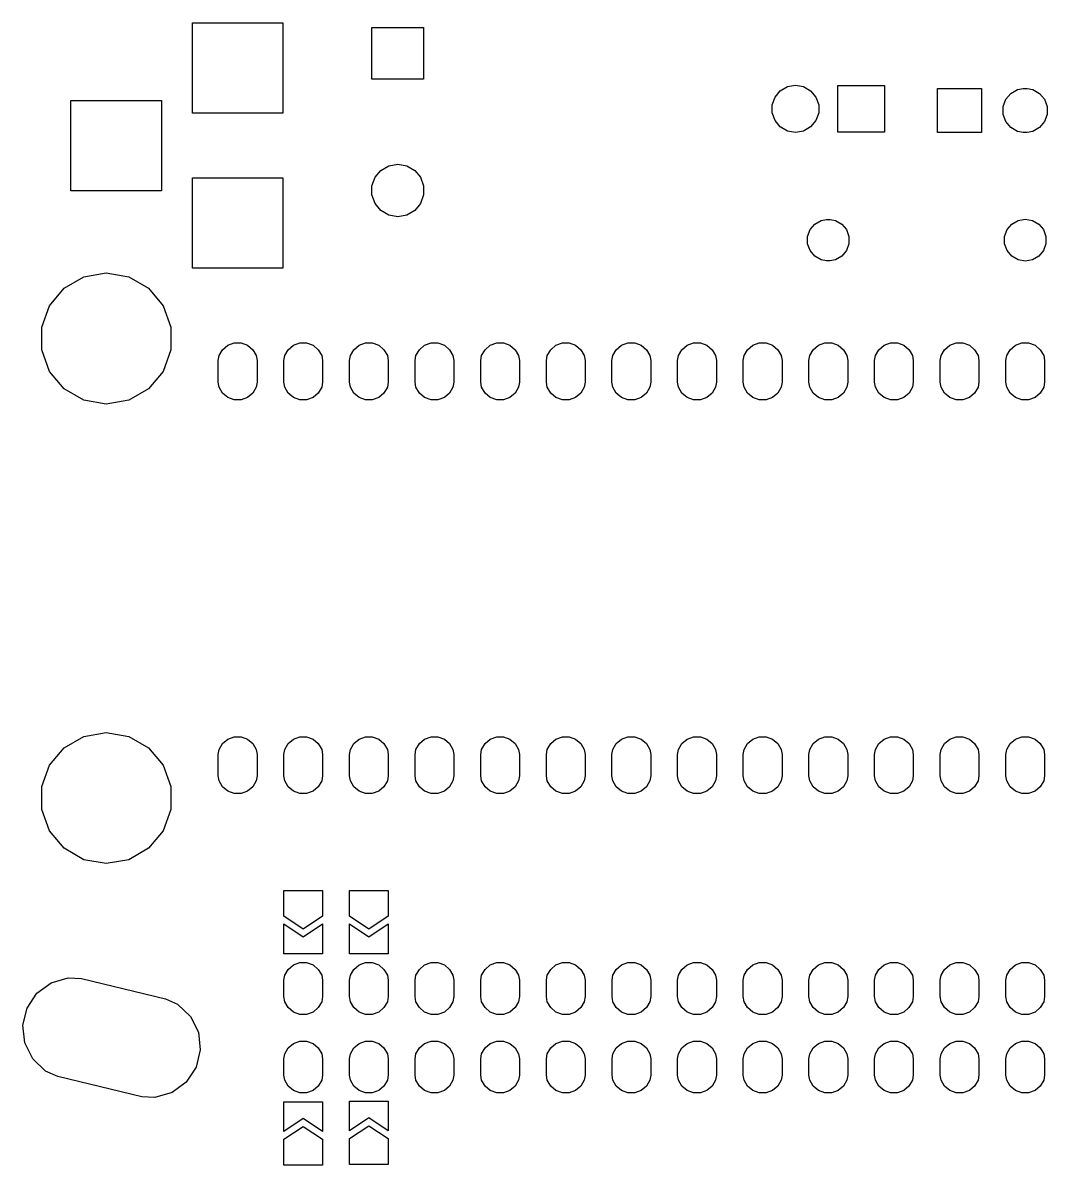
# Model space of a CAD drawing. Extents: x 106 to 188.7, y -134.9 to -90.7.
# Drawn here: x 105.99 to 145.63, y -134.86 to -90.65 of the extents above; entities that cross this region are included whole.
import ezdxf

# ---------------------------------------------------------------- set-up
doc = ezdxf.new("R2010")
doc.units = 0
doc.header["$MEASUREMENT"] = 0
doc.layers.add('BLACK', color=7, linetype='CONTINUOUS')

msp = doc.modelspace()

# ---------------------------------------------------------------- linework, layer by layer
at = {"layer": 'BLACK', "linetype": 'CONTINUOUS'}
for p, q in [((112.55, -94.1527), (112.55, -90.6526)), ((112.55, -90.6526), (116.05, -90.6526)), ((116.05, -90.6526), (116.05, -94.1527)), ((119.5, -92.838), (119.5, -90.838)), ((119.5, -90.838), (121.5, -90.838)), ((121.5, -90.838), (121.5, -92.838)), ((121.5, -92.838), (119.5, -92.838)), ((135.303, -93.2799), (135.577, -93.1212)), ((135.577, -93.1212), (135.89, -93.0661)), ((135.89, -93.0661), (136.203, -93.1212)), ((136.203, -93.1212), (136.477, -93.2799)), ((137.53, -94.88), (137.53, -93.08)), ((137.53, -93.08), (139.33, -93.08)), ((139.33, -93.08), (139.33, -94.88)), ((141.39, -94.8935), (141.39, -93.1935)), ((141.39, -93.1935), (143.09, -93.1935)), ((143.09, -93.1935), (143.09, -94.8935)), ((144.225, -93.3823), (144.485, -93.2324)), ((144.485, -93.2324), (144.706, -93.1935)), ((144.706, -93.1935), (144.854, -93.1935)), ((144.854, -93.1935), (145.075, -93.2324)), ((145.075, -93.2324), (145.335, -93.3823)), ((107.851, -97.1525), (107.851, -93.6523)), ((107.851, -93.6523), (111.351, -93.6523)), ((111.351, -93.6523), (111.351, -97.1525)), ((134.99, -93.8213), (135.099, -93.5231)), ((135.099, -93.5231), (135.303, -93.2799)), ((136.477, -93.2799), (136.681, -93.5231)), ((136.681, -93.5231), (136.79, -93.8213)), ((143.93, -93.8936), (144.033, -93.6119)), ((144.033, -93.6119), (144.225, -93.3823)), ((145.335, -93.3823), (145.527, -93.6119)), ((145.527, -93.6119), (145.63, -93.8936)), ((116.05, -94.1527), (112.55, -94.1527)), ((134.99, -94.1387), (134.99, -93.8213)), ((135.099, -94.4369), (134.99, -94.1387)), ((136.79, -94.1387), (136.681, -94.4369)), ((136.79, -93.8213), (136.79, -94.1387)), ((143.93, -94.1934), (143.93, -93.8936)), ((145.63, -93.8936), (145.63, -94.1934)), ((135.303, -94.6801), (135.099, -94.4369)), ((136.681, -94.4369), (136.477, -94.6801)), ((144.033, -94.4751), (143.93, -94.1934)), ((144.225, -94.7047), (144.033, -94.4751)), ((145.527, -94.4751), (145.335, -94.7047)), ((145.63, -94.1934), (145.527, -94.4751)), ((135.577, -94.8388), (135.303, -94.6801)), ((135.89, -94.8939), (135.577, -94.8388)), ((136.203, -94.8388), (135.89, -94.8939)), ((136.477, -94.6801), (136.203, -94.8388)), ((139.33, -94.88), (137.53, -94.88)), ((143.09, -94.8935), (141.39, -94.8935)), ((144.485, -94.8546), (144.225, -94.7047)), ((144.706, -94.8935), (144.485, -94.8546)), ((144.854, -94.8935), (144.706, -94.8935)), ((145.075, -94.8546), (144.854, -94.8935)), ((145.335, -94.7047), (145.075, -94.8546)), ((119.621, -96.6303), (119.847, -96.3601)), ((119.847, -96.3601), (120.153, -96.1838)), ((120.153, -96.1838), (120.5, -96.1226)), ((120.5, -96.1226), (120.847, -96.1838)), ((120.847, -96.1838), (121.153, -96.3601)), ((121.153, -96.3601), (121.379, -96.6303)), ((112.55, -100.152), (112.55, -96.6521)), ((112.55, -96.6521), (116.05, -96.6521)), ((116.05, -96.6521), (116.05, -100.152)), ((119.5, -96.9617), (119.621, -96.6303)), ((121.379, -96.6303), (121.5, -96.9617)), ((111.351, -97.1525), (107.851, -97.1525)), ((119.5, -97.3143), (119.5, -96.9617)), ((121.5, -96.9617), (121.5, -97.3143)), ((119.621, -97.6457), (119.5, -97.3143)), ((119.847, -97.9159), (119.621, -97.6457)), ((121.379, -97.6457), (121.153, -97.9159)), ((121.5, -97.3143), (121.379, -97.6457)), ((120.153, -98.0922), (119.847, -97.9159)), ((120.5, -98.1534), (120.153, -98.0922)), ((120.847, -98.0922), (120.5, -98.1534)), ((121.153, -97.9159), (120.847, -98.0922)), ((136.456, -98.6538), (136.638, -98.4377)), ((136.638, -98.4377), (136.882, -98.2966)), ((136.882, -98.2966), (137.09, -98.26)), ((137.09, -98.26), (137.23, -98.26)), ((137.23, -98.26), (137.438, -98.2966)), ((137.438, -98.2966), (137.682, -98.4377)), ((137.682, -98.4377), (137.864, -98.6538)), ((144.076, -98.6538), (144.258, -98.4377)), ((144.258, -98.4377), (144.502, -98.2966)), ((144.502, -98.2966), (144.78, -98.2477)), ((144.78, -98.2477), (145.058, -98.2966)), ((145.058, -98.2966), (145.302, -98.4377)), ((145.302, -98.4377), (145.484, -98.6538)), ((136.36, -98.9189), (136.456, -98.6538)), ((136.36, -99.2011), (136.36, -98.9189)), ((137.864, -98.6538), (137.96, -98.9189)), ((137.96, -98.9189), (137.96, -99.2011)), ((143.98, -98.9189), (144.076, -98.6538)), ((143.98, -99.2011), (143.98, -98.9189)), ((145.484, -98.6538), (145.58, -98.9189)), ((145.58, -98.9189), (145.58, -99.2011)), ((136.456, -99.4662), (136.36, -99.2011)), ((137.96, -99.2011), (137.864, -99.4662)), ((144.076, -99.4662), (143.98, -99.2011)), ((145.58, -99.2011), (145.484, -99.4662)), ((136.638, -99.6823), (136.456, -99.4662)), ((136.882, -99.8234), (136.638, -99.6823)), ((137.09, -99.86), (136.882, -99.8234)), ((137.23, -99.86), (137.09, -99.86)), ((137.438, -99.8234), (137.23, -99.86)), ((137.682, -99.6823), (137.438, -99.8234)), ((137.864, -99.4662), (137.682, -99.6823)), ((144.258, -99.6823), (144.076, -99.4662)), ((144.502, -99.8234), (144.258, -99.6823)), ((144.78, -99.8723), (144.502, -99.8234)), ((145.058, -99.8234), (144.78, -99.8723)), ((145.302, -99.6823), (145.058, -99.8234)), ((145.484, -99.4662), (145.302, -99.6823)), ((108.352, -100.485), (109.22, -100.331)), ((109.22, -100.331), (110.088, -100.485)), ((116.05, -100.152), (112.55, -100.152)), ((107.588, -100.925), (108.352, -100.485)), ((110.088, -100.485), (110.852, -100.925)), ((107.022, -101.601), (107.588, -100.925)), ((110.852, -100.925), (111.418, -101.601)), ((106.72, -102.429), (107.022, -101.601)), ((111.418, -101.601), (111.72, -102.429)), ((106.72, -103.311), (106.72, -102.429)), ((111.72, -102.429), (111.72, -103.311)), ((107.022, -104.139), (106.72, -103.311)), ((111.72, -103.311), (111.418, -104.139)), ((113.584, -103.53), (113.716, -103.301)), ((113.716, -103.301), (113.919, -103.131)), ((113.919, -103.131), (114.168, -103.04)), ((114.168, -103.04), (114.432, -103.04)), ((114.432, -103.04), (114.681, -103.131)), ((114.681, -103.131), (114.884, -103.301)), ((114.884, -103.301), (115.016, -103.53)), ((116.124, -103.53), (116.256, -103.301)), ((116.256, -103.301), (116.459, -103.131)), ((116.459, -103.131), (116.708, -103.04)), ((116.708, -103.04), (116.972, -103.04)), ((116.972, -103.04), (117.221, -103.131)), ((117.221, -103.131), (117.424, -103.301)), ((117.424, -103.301), (117.556, -103.53)), ((118.664, -103.53), (118.796, -103.301)), ((118.796, -103.301), (118.999, -103.131)), ((118.999, -103.131), (119.248, -103.04)), ((119.248, -103.04), (119.512, -103.04)), ((119.512, -103.04), (119.761, -103.131)), ((119.761, -103.131), (119.964, -103.301)), ((119.964, -103.301), (120.096, -103.53)), ((121.204, -103.53), (121.336, -103.301)), ((121.336, -103.301), (121.539, -103.131)), ((121.539, -103.131), (121.788, -103.04)), ((121.788, -103.04), (122.052, -103.04)), ((122.052, -103.04), (122.301, -103.131)), ((122.301, -103.131), (122.504, -103.301)), ((122.504, -103.301), (122.636, -103.53)), ((123.744, -103.53), (123.876, -103.301)), ((123.876, -103.301), (124.079, -103.131)), ((124.079, -103.131), (124.328, -103.04)), ((124.328, -103.04), (124.592, -103.04)), ((124.592, -103.04), (124.841, -103.131)), ((124.841, -103.131), (125.044, -103.301)), ((125.044, -103.301), (125.176, -103.53)), ((126.284, -103.53), (126.416, -103.301)), ((126.416, -103.301), (126.619, -103.131)), ((126.619, -103.131), (126.868, -103.04)), ((126.868, -103.04), (127.132, -103.04)), ((127.132, -103.04), (127.381, -103.131)), ((127.381, -103.131), (127.584, -103.301)), ((127.584, -103.301), (127.716, -103.53)), ((128.824, -103.53), (128.956, -103.301)), ((128.956, -103.301), (129.159, -103.131)), ((129.159, -103.131), (129.408, -103.04)), ((129.408, -103.04), (129.672, -103.04)), ((129.672, -103.04), (129.921, -103.131)), ((129.921, -103.131), (130.124, -103.301)), ((130.124, -103.301), (130.256, -103.53)), ((131.364, -103.53), (131.496, -103.301)), ((131.496, -103.301), (131.699, -103.131)), ((131.699, -103.131), (131.948, -103.04)), ((131.948, -103.04), (132.212, -103.04)), ((132.212, -103.04), (132.461, -103.131)), ((132.461, -103.131), (132.664, -103.301)), ((132.664, -103.301), (132.796, -103.53)), ((133.904, -103.53), (134.036, -103.301)), ((134.036, -103.301), (134.239, -103.131)), ((134.239, -103.131), (134.488, -103.04)), ((134.488, -103.04), (134.752, -103.04)), ((134.752, -103.04), (135.001, -103.131)), ((135.001, -103.131), (135.204, -103.301)), ((135.204, -103.301), (135.336, -103.53)), ((136.444, -103.53), (136.576, -103.301)), ((136.576, -103.301), (136.779, -103.131)), ((136.779, -103.131), (137.028, -103.04)), ((137.028, -103.04), (137.292, -103.04)), ((137.292, -103.04), (137.541, -103.131)), ((137.541, -103.131), (137.744, -103.301)), ((137.744, -103.301), (137.876, -103.53)), ((138.984, -103.53), (139.116, -103.301)), ((139.116, -103.301), (139.319, -103.131)), ((139.319, -103.131), (139.568, -103.04)), ((139.568, -103.04), (139.832, -103.04)), ((139.832, -103.04), (140.081, -103.131)), ((140.081, -103.131), (140.284, -103.301)), ((140.284, -103.301), (140.416, -103.53)), ((141.524, -103.53), (141.656, -103.301)), ((141.656, -103.301), (141.859, -103.131)), ((141.859, -103.131), (142.108, -103.04)), ((142.108, -103.04), (142.372, -103.04)), ((142.372, -103.04), (142.621, -103.131)), ((142.621, -103.131), (142.824, -103.301)), ((142.824, -103.301), (142.956, -103.53)), ((144.064, -103.53), (144.196, -103.301)), ((144.196, -103.301), (144.399, -103.131)), ((144.399, -103.131), (144.648, -103.04)), ((144.648, -103.04), (144.912, -103.04)), ((144.912, -103.04), (145.161, -103.131)), ((145.161, -103.131), (145.364, -103.301)), ((145.364, -103.301), (145.496, -103.53)), ((113.549, -103.725), (113.584, -103.53)), ((113.549, -104.555), (113.549, -103.725)), ((115.016, -103.53), (115.051, -103.725)), ((115.051, -103.725), (115.051, -104.555)), ((116.089, -103.725), (116.124, -103.53)), ((116.089, -104.555), (116.089, -103.725)), ((117.556, -103.53), (117.591, -103.725)), ((117.591, -103.725), (117.591, -104.555)), ((118.629, -103.725), (118.664, -103.53)), ((118.629, -104.555), (118.629, -103.725)), ((120.096, -103.53), (120.131, -103.725)), ((120.131, -103.725), (120.131, -104.555)), ((121.169, -103.725), (121.204, -103.53)), ((121.169, -104.555), (121.169, -103.725)), ((122.636, -103.53), (122.671, -103.725)), ((122.671, -103.725), (122.671, -104.555)), ((123.709, -103.725), (123.744, -103.53)), ((123.709, -104.555), (123.709, -103.725)), ((125.176, -103.53), (125.211, -103.725)), ((125.211, -103.725), (125.211, -104.555)), ((126.249, -103.725), (126.284, -103.53)), ((126.249, -104.555), (126.249, -103.725)), ((127.716, -103.53), (127.751, -103.725)), ((127.751, -103.725), (127.751, -104.555)), ((128.789, -103.725), (128.824, -103.53)), ((128.789, -104.555), (128.789, -103.725)), ((130.256, -103.53), (130.291, -103.725)), ((130.291, -103.725), (130.291, -104.555)), ((131.329, -103.725), (131.364, -103.53)), ((131.329, -104.555), (131.329, -103.725)), ((132.796, -103.53), (132.831, -103.725)), ((132.831, -103.725), (132.831, -104.555)), ((133.869, -103.725), (133.904, -103.53)), ((133.869, -104.555), (133.869, -103.725)), ((135.336, -103.53), (135.371, -103.725)), ((135.371, -103.725), (135.371, -104.555)), ((136.409, -103.725), (136.444, -103.53)), ((136.409, -104.555), (136.409, -103.725)), ((137.876, -103.53), (137.911, -103.725)), ((137.911, -103.725), (137.911, -104.555)), ((138.949, -103.725), (138.984, -103.53)), ((138.949, -104.555), (138.949, -103.725)), ((140.416, -103.53), (140.451, -103.725)), ((140.451, -103.725), (140.451, -104.555)), ((141.489, -103.725), (141.524, -103.53)), ((141.489, -104.555), (141.489, -103.725)), ((142.956, -103.53), (142.991, -103.725)), ((142.991, -103.725), (142.991, -104.555)), ((144.029, -103.725), (144.064, -103.53)), ((144.029, -104.555), (144.029, -103.725)), ((145.496, -103.53), (145.531, -103.725)), ((145.531, -103.725), (145.531, -104.555)), ((107.588, -104.815), (107.022, -104.139)), ((111.418, -104.139), (110.852, -104.815)), ((113.584, -104.75), (113.549, -104.555)), ((113.716, -104.979), (113.584, -104.75)), ((115.016, -104.75), (114.884, -104.979)), ((115.051, -104.555), (115.016, -104.75)), ((116.124, -104.75), (116.089, -104.555)), ((116.256, -104.979), (116.124, -104.75)), ((117.556, -104.75), (117.424, -104.979)), ((117.591, -104.555), (117.556, -104.75)), ((118.664, -104.75), (118.629, -104.555)), ((118.796, -104.979), (118.664, -104.75)), ((120.096, -104.75), (119.964, -104.979)), ((120.131, -104.555), (120.096, -104.75)), ((121.204, -104.75), (121.169, -104.555)), ((121.336, -104.979), (121.204, -104.75)), ((122.636, -104.75), (122.504, -104.979)), ((122.671, -104.555), (122.636, -104.75)), ((123.744, -104.75), (123.709, -104.555)), ((123.876, -104.979), (123.744, -104.75)), ((125.176, -104.75), (125.044, -104.979)), ((125.211, -104.555), (125.176, -104.75)), ((126.284, -104.75), (126.249, -104.555)), ((126.416, -104.979), (126.284, -104.75)), ((127.716, -104.75), (127.584, -104.979)), ((127.751, -104.555), (127.716, -104.75)), ((128.824, -104.75), (128.789, -104.555)), ((128.956, -104.979), (128.824, -104.75)), ((130.256, -104.75), (130.124, -104.979)), ((130.291, -104.555), (130.256, -104.75)), ((131.364, -104.75), (131.329, -104.555)), ((131.496, -104.979), (131.364, -104.75)), ((132.796, -104.75), (132.664, -104.979)), ((132.831, -104.555), (132.796, -104.75)), ((133.904, -104.75), (133.869, -104.555)), ((134.036, -104.979), (133.904, -104.75)), ((135.336, -104.75), (135.204, -104.979)), ((135.371, -104.555), (135.336, -104.75)), ((136.444, -104.75), (136.409, -104.555)), ((136.576, -104.979), (136.444, -104.75)), ((137.876, -104.75), (137.744, -104.979)), ((137.911, -104.555), (137.876, -104.75)), ((138.984, -104.75), (138.949, -104.555)), ((139.116, -104.979), (138.984, -104.75)), ((140.416, -104.75), (140.284, -104.979)), ((140.451, -104.555), (140.416, -104.75)), ((141.524, -104.75), (141.489, -104.555)), ((141.656, -104.979), (141.524, -104.75)), ((142.956, -104.75), (142.824, -104.979)), ((142.991, -104.555), (142.956, -104.75)), ((144.064, -104.75), (144.029, -104.555)), ((144.196, -104.979), (144.064, -104.75)), ((145.496, -104.75), (145.364, -104.979)), ((145.531, -104.555), (145.496, -104.75)), ((108.352, -105.255), (107.588, -104.815)), ((110.852, -104.815), (110.088, -105.255)), ((113.919, -105.149), (113.716, -104.979)), ((114.168, -105.24), (113.919, -105.149)), ((114.681, -105.149), (114.432, -105.24)), ((114.884, -104.979), (114.681, -105.149)), ((116.459, -105.149), (116.256, -104.979)), ((116.708, -105.24), (116.459, -105.149)), ((117.221, -105.149), (116.972, -105.24)), ((117.424, -104.979), (117.221, -105.149)), ((118.999, -105.149), (118.796, -104.979)), ((119.248, -105.24), (118.999, -105.149)), ((119.761, -105.149), (119.512, -105.24)), ((119.964, -104.979), (119.761, -105.149)), ((121.539, -105.149), (121.336, -104.979)), ((121.788, -105.24), (121.539, -105.149)), ((122.301, -105.149), (122.052, -105.24)), ((122.504, -104.979), (122.301, -105.149)), ((124.079, -105.149), (123.876, -104.979)), ((124.328, -105.24), (124.079, -105.149)), ((124.841, -105.149), (124.592, -105.24)), ((125.044, -104.979), (124.841, -105.149)), ((126.619, -105.149), (126.416, -104.979)), ((126.868, -105.24), (126.619, -105.149)), ((127.381, -105.149), (127.132, -105.24)), ((127.584, -104.979), (127.381, -105.149)), ((129.159, -105.149), (128.956, -104.979)), ((129.408, -105.24), (129.159, -105.149)), ((129.921, -105.149), (129.672, -105.24)), ((130.124, -104.979), (129.921, -105.149)), ((131.699, -105.149), (131.496, -104.979)), ((131.948, -105.24), (131.699, -105.149)), ((132.461, -105.149), (132.212, -105.24)), ((132.664, -104.979), (132.461, -105.149)), ((134.239, -105.149), (134.036, -104.979)), ((134.488, -105.24), (134.239, -105.149)), ((135.001, -105.149), (134.752, -105.24)), ((135.204, -104.979), (135.001, -105.149)), ((136.779, -105.149), (136.576, -104.979)), ((137.028, -105.24), (136.779, -105.149)), ((137.541, -105.149), (137.292, -105.24)), ((137.744, -104.979), (137.541, -105.149)), ((139.319, -105.149), (139.116, -104.979)), ((139.568, -105.24), (139.319, -105.149)), ((140.081, -105.149), (139.832, -105.24)), ((140.284, -104.979), (140.081, -105.149)), ((141.859, -105.149), (141.656, -104.979)), ((142.108, -105.24), (141.859, -105.149)), ((142.621, -105.149), (142.372, -105.24)), ((142.824, -104.979), (142.621, -105.149)), ((144.399, -105.149), (144.196, -104.979)), ((144.648, -105.24), (144.399, -105.149)), ((145.161, -105.149), (144.912, -105.24)), ((145.364, -104.979), (145.161, -105.149)), ((109.22, -105.409), (108.352, -105.255)), ((110.088, -105.255), (109.22, -105.409)), ((114.432, -105.24), (114.168, -105.24)), ((116.972, -105.24), (116.708, -105.24)), ((119.512, -105.24), (119.248, -105.24)), ((122.052, -105.24), (121.788, -105.24)), ((124.592, -105.24), (124.328, -105.24)), ((127.132, -105.24), (126.868, -105.24)), ((129.672, -105.24), (129.408, -105.24)), ((132.212, -105.24), (131.948, -105.24)), ((134.752, -105.24), (134.488, -105.24)), ((137.292, -105.24), (137.028, -105.24)), ((139.832, -105.24), (139.568, -105.24)), ((142.372, -105.24), (142.108, -105.24)), ((144.912, -105.24), (144.648, -105.24)), ((107.588, -118.705), (108.352, -118.265)), ((108.352, -118.265), (109.22, -118.111)), ((109.22, -118.111), (110.088, -118.265)), ((110.088, -118.265), (110.852, -118.705)), ((113.716, -118.541), (113.919, -118.371)), ((113.919, -118.371), (114.168, -118.28)), ((114.168, -118.28), (114.432, -118.28)), ((114.432, -118.28), (114.681, -118.371)), ((114.681, -118.371), (114.884, -118.541)), ((116.256, -118.541), (116.459, -118.371)), ((116.459, -118.371), (116.708, -118.28)), ((116.708, -118.28), (116.972, -118.28)), ((116.972, -118.28), (117.221, -118.371)), ((117.221, -118.371), (117.424, -118.541)), ((118.796, -118.541), (118.999, -118.371)), ((118.999, -118.371), (119.248, -118.28)), ((119.248, -118.28), (119.512, -118.28)), ((119.512, -118.28), (119.761, -118.371)), ((119.761, -118.371), (119.964, -118.541)), ((121.336, -118.541), (121.539, -118.371)), ((121.539, -118.371), (121.788, -118.28)), ((121.788, -118.28), (122.052, -118.28)), ((122.052, -118.28), (122.301, -118.371)), ((122.301, -118.371), (122.504, -118.541)), ((123.876, -118.541), (124.079, -118.371)), ((124.079, -118.371), (124.328, -118.28)), ((124.328, -118.28), (124.592, -118.28)), ((124.592, -118.28), (124.841, -118.371)), ((124.841, -118.371), (125.044, -118.541)), ((126.416, -118.541), (126.619, -118.371)), ((126.619, -118.371), (126.868, -118.28)), ((126.868, -118.28), (127.132, -118.28)), ((127.132, -118.28), (127.381, -118.371)), ((127.381, -118.371), (127.584, -118.541)), ((128.956, -118.541), (129.159, -118.371)), ((129.159, -118.371), (129.408, -118.28)), ((129.408, -118.28), (129.672, -118.28)), ((129.672, -118.28), (129.921, -118.371)), ((129.921, -118.371), (130.124, -118.541)), ((131.496, -118.541), (131.699, -118.371)), ((131.699, -118.371), (131.948, -118.28)), ((131.948, -118.28), (132.212, -118.28)), ((132.212, -118.28), (132.461, -118.371)), ((132.461, -118.371), (132.664, -118.541)), ((134.036, -118.541), (134.239, -118.371)), ((134.239, -118.371), (134.488, -118.28)), ((134.488, -118.28), (134.752, -118.28)), ((134.752, -118.28), (135.001, -118.371)), ((135.001, -118.371), (135.204, -118.541)), ((136.576, -118.541), (136.779, -118.371)), ((136.779, -118.371), (137.028, -118.28)), ((137.028, -118.28), (137.292, -118.28)), ((137.292, -118.28), (137.541, -118.371)), ((137.541, -118.371), (137.744, -118.541)), ((139.116, -118.541), (139.319, -118.371)), ((139.319, -118.371), (139.568, -118.28)), ((139.568, -118.28), (139.832, -118.28)), ((139.832, -118.28), (140.081, -118.371)), ((140.081, -118.371), (140.284, -118.541)), ((141.656, -118.541), (141.859, -118.371)), ((141.859, -118.371), (142.108, -118.28)), ((142.108, -118.28), (142.372, -118.28)), ((142.372, -118.28), (142.621, -118.371)), ((142.621, -118.371), (142.824, -118.541)), ((144.196, -118.541), (144.399, -118.371)), ((144.399, -118.371), (144.648, -118.28)), ((144.648, -118.28), (144.912, -118.28)), ((144.912, -118.28), (145.161, -118.371)), ((145.161, -118.371), (145.364, -118.541)), ((107.022, -119.381), (107.588, -118.705)), ((110.852, -118.705), (111.418, -119.381)), ((113.549, -118.965), (113.584, -118.77)), ((113.584, -118.77), (113.716, -118.541)), ((114.884, -118.541), (115.016, -118.77)), ((115.016, -118.77), (115.051, -118.965)), ((116.089, -118.965), (116.124, -118.77)), ((116.124, -118.77), (116.256, -118.541)), ((117.424, -118.541), (117.556, -118.77)), ((117.556, -118.77), (117.591, -118.965)), ((118.629, -118.965), (118.664, -118.77)), ((118.664, -118.77), (118.796, -118.541)), ((119.964, -118.541), (120.096, -118.77)), ((120.096, -118.77), (120.131, -118.965)), ((121.169, -118.965), (121.204, -118.77)), ((121.204, -118.77), (121.336, -118.541)), ((122.504, -118.541), (122.636, -118.77)), ((122.636, -118.77), (122.671, -118.965)), ((123.709, -118.965), (123.744, -118.77)), ((123.744, -118.77), (123.876, -118.541)), ((125.044, -118.541), (125.176, -118.77)), ((125.176, -118.77), (125.211, -118.965)), ((126.249, -118.965), (126.284, -118.77)), ((126.284, -118.77), (126.416, -118.541)), ((127.584, -118.541), (127.716, -118.77)), ((127.716, -118.77), (127.751, -118.965)), ((128.789, -118.965), (128.824, -118.77)), ((128.824, -118.77), (128.956, -118.541)), ((130.124, -118.541), (130.256, -118.77)), ((130.256, -118.77), (130.291, -118.965)), ((131.329, -118.965), (131.364, -118.77)), ((131.364, -118.77), (131.496, -118.541)), ((132.664, -118.541), (132.796, -118.77)), ((132.796, -118.77), (132.831, -118.965)), ((133.869, -118.965), (133.904, -118.77)), ((133.904, -118.77), (134.036, -118.541)), ((135.204, -118.541), (135.336, -118.77)), ((135.336, -118.77), (135.371, -118.965)), ((136.409, -118.965), (136.444, -118.77)), ((136.444, -118.77), (136.576, -118.541)), ((137.744, -118.541), (137.876, -118.77)), ((137.876, -118.77), (137.911, -118.965)), ((138.949, -118.965), (138.984, -118.77)), ((138.984, -118.77), (139.116, -118.541)), ((140.284, -118.541), (140.416, -118.77)), ((140.416, -118.77), (140.451, -118.965)), ((141.489, -118.965), (141.524, -118.77)), ((141.524, -118.77), (141.656, -118.541)), ((142.824, -118.541), (142.956, -118.77)), ((142.956, -118.77), (142.991, -118.965)), ((144.029, -118.965), (144.064, -118.77)), ((144.064, -118.77), (144.196, -118.541)), ((145.364, -118.541), (145.496, -118.77)), ((145.496, -118.77), (145.531, -118.965)), ((113.549, -119.795), (113.549, -118.965)), ((115.051, -118.965), (115.051, -119.795)), ((116.089, -119.795), (116.089, -118.965)), ((117.591, -118.965), (117.591, -119.795)), ((118.629, -119.795), (118.629, -118.965)), ((120.131, -118.965), (120.131, -119.795)), ((121.169, -119.795), (121.169, -118.965)), ((122.671, -118.965), (122.671, -119.795)), ((123.709, -119.795), (123.709, -118.965)), ((125.211, -118.965), (125.211, -119.795)), ((126.249, -119.795), (126.249, -118.965)), ((127.751, -118.965), (127.751, -119.795)), ((128.789, -119.795), (128.789, -118.965)), ((130.291, -118.965), (130.291, -119.795)), ((131.329, -119.795), (131.329, -118.965)), ((132.831, -118.965), (132.831, -119.795)), ((133.869, -119.795), (133.869, -118.965)), ((135.371, -118.965), (135.371, -119.795)), ((136.409, -119.795), (136.409, -118.965)), ((137.911, -118.965), (137.911, -119.795)), ((138.949, -119.795), (138.949, -118.965)), ((140.451, -118.965), (140.451, -119.795)), ((141.489, -119.795), (141.489, -118.965)), ((142.991, -118.965), (142.991, -119.795)), ((144.029, -119.795), (144.029, -118.965)), ((145.531, -118.965), (145.531, -119.795)), ((106.72, -120.209), (107.022, -119.381)), ((111.418, -119.381), (111.72, -120.209)), ((106.72, -121.091), (106.72, -120.209)), ((111.72, -120.209), (111.72, -121.091)), ((113.584, -119.99), (113.549, -119.795)), ((113.716, -120.219), (113.584, -119.99)), ((113.919, -120.389), (113.716, -120.219)), ((114.884, -120.219), (114.681, -120.389)), ((115.016, -119.99), (114.884, -120.219)), ((115.051, -119.795), (115.016, -119.99)), ((116.124, -119.99), (116.089, -119.795)), ((116.256, -120.219), (116.124, -119.99)), ((116.459, -120.389), (116.256, -120.219)), ((117.424, -120.219), (117.221, -120.389)), ((117.556, -119.99), (117.424, -120.219)), ((117.591, -119.795), (117.556, -119.99)), ((118.664, -119.99), (118.629, -119.795)), ((118.796, -120.219), (118.664, -119.99)), ((118.999, -120.389), (118.796, -120.219)), ((119.964, -120.219), (119.761, -120.389)), ((120.096, -119.99), (119.964, -120.219)), ((120.131, -119.795), (120.096, -119.99)), ((121.204, -119.99), (121.169, -119.795)), ((121.336, -120.219), (121.204, -119.99)), ((121.539, -120.389), (121.336, -120.219)), ((122.504, -120.219), (122.301, -120.389)), ((122.636, -119.99), (122.504, -120.219)), ((122.671, -119.795), (122.636, -119.99)), ((123.744, -119.99), (123.709, -119.795)), ((123.876, -120.219), (123.744, -119.99)), ((124.079, -120.389), (123.876, -120.219)), ((125.044, -120.219), (124.841, -120.389)), ((125.176, -119.99), (125.044, -120.219)), ((125.211, -119.795), (125.176, -119.99)), ((126.284, -119.99), (126.249, -119.795)), ((126.416, -120.219), (126.284, -119.99)), ((126.619, -120.389), (126.416, -120.219)), ((127.584, -120.219), (127.381, -120.389)), ((127.716, -119.99), (127.584, -120.219)), ((127.751, -119.795), (127.716, -119.99)), ((128.824, -119.99), (128.789, -119.795)), ((128.956, -120.219), (128.824, -119.99)), ((129.159, -120.389), (128.956, -120.219)), ((130.124, -120.219), (129.921, -120.389)), ((130.256, -119.99), (130.124, -120.219)), ((130.291, -119.795), (130.256, -119.99)), ((131.364, -119.99), (131.329, -119.795)), ((131.496, -120.219), (131.364, -119.99)), ((131.699, -120.389), (131.496, -120.219)), ((132.664, -120.219), (132.461, -120.389)), ((132.796, -119.99), (132.664, -120.219)), ((132.831, -119.795), (132.796, -119.99)), ((133.904, -119.99), (133.869, -119.795)), ((134.036, -120.219), (133.904, -119.99)), ((134.239, -120.389), (134.036, -120.219)), ((135.204, -120.219), (135.001, -120.389)), ((135.336, -119.99), (135.204, -120.219)), ((135.371, -119.795), (135.336, -119.99)), ((136.444, -119.99), (136.409, -119.795)), ((136.576, -120.219), (136.444, -119.99)), ((136.779, -120.389), (136.576, -120.219)), ((137.744, -120.219), (137.541, -120.389)), ((137.876, -119.99), (137.744, -120.219)), ((137.911, -119.795), (137.876, -119.99)), ((138.984, -119.99), (138.949, -119.795)), ((139.116, -120.219), (138.984, -119.99)), ((139.319, -120.389), (139.116, -120.219)), ((140.284, -120.219), (140.081, -120.389)), ((140.416, -119.99), (140.284, -120.219)), ((140.451, -119.795), (140.416, -119.99)), ((141.524, -119.99), (141.489, -119.795)), ((141.656, -120.219), (141.524, -119.99)), ((141.859, -120.389), (141.656, -120.219)), ((142.824, -120.219), (142.621, -120.389)), ((142.956, -119.99), (142.824, -120.219)), ((142.991, -119.795), (142.956, -119.99)), ((144.064, -119.99), (144.029, -119.795)), ((144.196, -120.219), (144.064, -119.99)), ((144.399, -120.389), (144.196, -120.219)), ((145.364, -120.219), (145.161, -120.389)), ((145.496, -119.99), (145.364, -120.219)), ((145.531, -119.795), (145.496, -119.99)), ((114.168, -120.48), (113.919, -120.389)), ((114.432, -120.48), (114.168, -120.48)), ((114.681, -120.389), (114.432, -120.48)), ((116.708, -120.48), (116.459, -120.389)), ((116.972, -120.48), (116.708, -120.48)), ((117.221, -120.389), (116.972, -120.48)), ((119.248, -120.48), (118.999, -120.389)), ((119.512, -120.48), (119.248, -120.48)), ((119.761, -120.389), (119.512, -120.48)), ((121.788, -120.48), (121.539, -120.389)), ((122.052, -120.48), (121.788, -120.48)), ((122.301, -120.389), (122.052, -120.48)), ((124.328, -120.48), (124.079, -120.389)), ((124.592, -120.48), (124.328, -120.48)), ((124.841, -120.389), (124.592, -120.48)), ((126.868, -120.48), (126.619, -120.389)), ((127.132, -120.48), (126.868, -120.48)), ((127.381, -120.389), (127.132, -120.48)), ((129.408, -120.48), (129.159, -120.389)), ((129.672, -120.48), (129.408, -120.48)), ((129.921, -120.389), (129.672, -120.48)), ((131.948, -120.48), (131.699, -120.389)), ((132.212, -120.48), (131.948, -120.48)), ((132.461, -120.389), (132.212, -120.48)), ((134.488, -120.48), (134.239, -120.389)), ((134.752, -120.48), (134.488, -120.48)), ((135.001, -120.389), (134.752, -120.48)), ((137.028, -120.48), (136.779, -120.389)), ((137.292, -120.48), (137.028, -120.48)), ((137.541, -120.389), (137.292, -120.48)), ((139.568, -120.48), (139.319, -120.389)), ((139.832, -120.48), (139.568, -120.48)), ((140.081, -120.389), (139.832, -120.48)), ((142.108, -120.48), (141.859, -120.389)), ((142.372, -120.48), (142.108, -120.48)), ((142.621, -120.389), (142.372, -120.48)), ((144.648, -120.48), (144.399, -120.389)), ((144.912, -120.48), (144.648, -120.48)), ((145.161, -120.389), (144.912, -120.48)), ((107.022, -121.919), (106.72, -121.091)), ((111.72, -121.091), (111.418, -121.919)), ((107.588, -122.595), (107.022, -121.919)), ((111.418, -121.919), (110.852, -122.595)), ((108.352, -123.035), (107.588, -122.595)), ((110.852, -122.595), (110.088, -123.035)), ((109.22, -123.189), (108.352, -123.035)), ((110.088, -123.035), (109.22, -123.189)), ((116.09, -125.224), (116.09, -124.224)), ((116.09, -124.224), (117.59, -124.224)), ((117.59, -124.224), (117.59, -125.224)), ((118.63, -125.224), (118.63, -124.224)), ((118.63, -124.224), (120.13, -124.224)), ((120.13, -124.224), (120.13, -125.224)), ((116.84, -125.724), (116.09, -125.224)), ((116.09, -126.674), (116.09, -125.524)), ((116.09, -125.524), (116.84, -126.024)), ((117.59, -125.224), (116.84, -125.724)), ((116.84, -126.024), (117.59, -125.524)), ((117.59, -125.524), (117.59, -126.674)), ((119.38, -125.724), (118.63, -125.224)), ((118.63, -126.674), (118.63, -125.524)), ((118.63, -125.524), (119.38, -126.024)), ((120.13, -125.224), (119.38, -125.724)), ((119.38, -126.024), (120.13, -125.524)), ((120.13, -125.524), (120.13, -126.674)), ((117.59, -126.674), (116.09, -126.674)), ((120.13, -126.674), (118.63, -126.674)), ((116.124, -127.51), (116.257, -127.28)), ((116.257, -127.28), (116.459, -127.11)), ((116.459, -127.11), (116.708, -127.02)), ((116.708, -127.02), (116.972, -127.02)), ((116.972, -127.02), (117.221, -127.11)), ((117.221, -127.11), (117.423, -127.28)), ((117.423, -127.28), (117.556, -127.51)), ((118.664, -127.51), (118.797, -127.28)), ((118.797, -127.28), (118.999, -127.11)), ((118.999, -127.11), (119.248, -127.02)), ((119.248, -127.02), (119.512, -127.02)), ((119.512, -127.02), (119.761, -127.11)), ((119.761, -127.11), (119.963, -127.28)), ((119.963, -127.28), (120.096, -127.51)), ((121.204, -127.51), (121.337, -127.28)), ((121.337, -127.28), (121.539, -127.11)), ((121.539, -127.11), (121.788, -127.02)), ((121.788, -127.02), (122.052, -127.02)), ((122.052, -127.02), (122.301, -127.11)), ((122.301, -127.11), (122.503, -127.28)), ((122.503, -127.28), (122.636, -127.51)), ((123.744, -127.51), (123.877, -127.28)), ((123.877, -127.28), (124.079, -127.11)), ((124.079, -127.11), (124.328, -127.02)), ((124.328, -127.02), (124.592, -127.02)), ((124.592, -127.02), (124.841, -127.11)), ((124.841, -127.11), (125.043, -127.28)), ((125.043, -127.28), (125.176, -127.51)), ((126.284, -127.51), (126.417, -127.28)), ((126.417, -127.28), (126.619, -127.11)), ((126.619, -127.11), (126.868, -127.02)), ((126.868, -127.02), (127.132, -127.02)), ((127.132, -127.02), (127.381, -127.11)), ((127.381, -127.11), (127.583, -127.28)), ((127.583, -127.28), (127.716, -127.51)), ((128.824, -127.51), (128.957, -127.28)), ((128.957, -127.28), (129.159, -127.11)), ((129.159, -127.11), (129.408, -127.02)), ((129.408, -127.02), (129.672, -127.02)), ((129.672, -127.02), (129.921, -127.11)), ((129.921, -127.11), (130.123, -127.28)), ((130.123, -127.28), (130.256, -127.51)), ((131.364, -127.51), (131.497, -127.28)), ((131.497, -127.28), (131.699, -127.11)), ((131.699, -127.11), (131.948, -127.02)), ((131.948, -127.02), (132.212, -127.02)), ((132.212, -127.02), (132.461, -127.11)), ((132.461, -127.11), (132.663, -127.28)), ((132.663, -127.28), (132.796, -127.51)), ((133.904, -127.51), (134.037, -127.28)), ((134.037, -127.28), (134.239, -127.11)), ((134.239, -127.11), (134.488, -127.02)), ((134.488, -127.02), (134.752, -127.02)), ((134.752, -127.02), (135.001, -127.11)), ((135.001, -127.11), (135.203, -127.28)), ((135.203, -127.28), (135.336, -127.51)), ((136.444, -127.51), (136.577, -127.28)), ((136.577, -127.28), (136.779, -127.11)), ((136.779, -127.11), (137.028, -127.02)), ((137.028, -127.02), (137.292, -127.02)), ((137.292, -127.02), (137.541, -127.11)), ((137.541, -127.11), (137.743, -127.28)), ((137.743, -127.28), (137.876, -127.51)), ((138.984, -127.51), (139.117, -127.28)), ((139.117, -127.28), (139.319, -127.11)), ((139.319, -127.11), (139.568, -127.02)), ((139.568, -127.02), (139.832, -127.02)), ((139.832, -127.02), (140.081, -127.11)), ((140.081, -127.11), (140.283, -127.28)), ((140.283, -127.28), (140.416, -127.51)), ((141.524, -127.51), (141.657, -127.28)), ((141.657, -127.28), (141.859, -127.11)), ((141.859, -127.11), (142.108, -127.02)), ((142.108, -127.02), (142.372, -127.02)), ((142.372, -127.02), (142.621, -127.11)), ((142.621, -127.11), (142.823, -127.28)), ((142.823, -127.28), (142.956, -127.51)), ((144.064, -127.51), (144.197, -127.28)), ((144.197, -127.28), (144.399, -127.11)), ((144.399, -127.11), (144.648, -127.02)), ((144.648, -127.02), (144.912, -127.02)), ((144.912, -127.02), (145.161, -127.11)), ((145.161, -127.11), (145.363, -127.28)), ((145.363, -127.28), (145.496, -127.51)), ((107.085, -127.795), (107.745, -127.601)), ((107.745, -127.601), (108.258, -127.633)), ((108.258, -127.633), (111.505, -128.419)), ((116.09, -127.704), (116.124, -127.51)), ((116.09, -128.336), (116.09, -127.704)), ((117.556, -127.51), (117.59, -127.704)), ((117.59, -127.704), (117.59, -128.336)), ((118.63, -127.704), (118.664, -127.51)), ((118.63, -128.336), (118.63, -127.704)), ((120.096, -127.51), (120.13, -127.704)), ((120.13, -127.704), (120.13, -128.336)), ((121.17, -127.704), (121.204, -127.51)), ((121.17, -128.336), (121.17, -127.704)), ((122.636, -127.51), (122.67, -127.704)), ((122.67, -127.704), (122.67, -128.336)), ((123.71, -127.704), (123.744, -127.51)), ((123.71, -128.336), (123.71, -127.704)), ((125.176, -127.51), (125.21, -127.704)), ((125.21, -127.704), (125.21, -128.336)), ((126.25, -127.704), (126.284, -127.51)), ((126.25, -128.336), (126.25, -127.704)), ((127.716, -127.51), (127.75, -127.704)), ((127.75, -127.704), (127.75, -128.336)), ((128.79, -127.704), (128.824, -127.51)), ((128.79, -128.336), (128.79, -127.704)), ((130.256, -127.51), (130.29, -127.704)), ((130.29, -127.704), (130.29, -128.336)), ((131.33, -127.704), (131.364, -127.51)), ((131.33, -128.336), (131.33, -127.704)), ((132.796, -127.51), (132.83, -127.704)), ((132.83, -127.704), (132.83, -128.336)), ((133.87, -127.704), (133.904, -127.51)), ((133.87, -128.336), (133.87, -127.704)), ((135.336, -127.51), (135.37, -127.704)), ((135.37, -127.704), (135.37, -128.336)), ((136.41, -127.704), (136.444, -127.51)), ((136.41, -128.336), (136.41, -127.704)), ((137.876, -127.51), (137.91, -127.704)), ((137.91, -127.704), (137.91, -128.336)), ((138.95, -127.704), (138.984, -127.51)), ((138.95, -128.336), (138.95, -127.704)), ((140.416, -127.51), (140.45, -127.704)), ((140.45, -127.704), (140.45, -128.336)), ((141.49, -127.704), (141.524, -127.51)), ((141.49, -128.336), (141.49, -127.704)), ((142.956, -127.51), (142.99, -127.704)), ((142.99, -127.704), (142.99, -128.336)), ((144.03, -127.704), (144.064, -127.51)), ((144.03, -128.336), (144.03, -127.704)), ((145.496, -127.51), (145.53, -127.704)), ((145.53, -127.704), (145.53, -128.336)), ((106.531, -128.203), (107.085, -127.795)), ((106.151, -128.776), (106.531, -128.203)), ((111.505, -128.419), (111.977, -128.624)), ((111.977, -128.624), (112.475, -129.099)), ((116.124, -128.53), (116.09, -128.336)), ((116.257, -128.76), (116.124, -128.53)), ((117.556, -128.53), (117.423, -128.76)), ((117.59, -128.336), (117.556, -128.53)), ((118.664, -128.53), (118.63, -128.336)), ((118.797, -128.76), (118.664, -128.53)), ((120.096, -128.53), (119.963, -128.76)), ((120.13, -128.336), (120.096, -128.53)), ((121.204, -128.53), (121.17, -128.336)), ((121.337, -128.76), (121.204, -128.53)), ((122.636, -128.53), (122.503, -128.76)), ((122.67, -128.336), (122.636, -128.53)), ((123.744, -128.53), (123.71, -128.336)), ((123.877, -128.76), (123.744, -128.53)), ((125.176, -128.53), (125.043, -128.76)), ((125.21, -128.336), (125.176, -128.53)), ((126.284, -128.53), (126.25, -128.336)), ((126.417, -128.76), (126.284, -128.53)), ((127.716, -128.53), (127.583, -128.76)), ((127.75, -128.336), (127.716, -128.53)), ((128.824, -128.53), (128.79, -128.336)), ((128.957, -128.76), (128.824, -128.53)), ((130.256, -128.53), (130.123, -128.76)), ((130.29, -128.336), (130.256, -128.53)), ((131.364, -128.53), (131.33, -128.336)), ((131.497, -128.76), (131.364, -128.53)), ((132.796, -128.53), (132.663, -128.76)), ((132.83, -128.336), (132.796, -128.53)), ((133.904, -128.53), (133.87, -128.336)), ((134.037, -128.76), (133.904, -128.53)), ((135.336, -128.53), (135.203, -128.76)), ((135.37, -128.336), (135.336, -128.53)), ((136.444, -128.53), (136.41, -128.336)), ((136.577, -128.76), (136.444, -128.53)), ((137.876, -128.53), (137.743, -128.76)), ((137.91, -128.336), (137.876, -128.53)), ((138.984, -128.53), (138.95, -128.336)), ((139.117, -128.76), (138.984, -128.53)), ((140.416, -128.53), (140.283, -128.76)), ((140.45, -128.336), (140.416, -128.53)), ((141.524, -128.53), (141.49, -128.336)), ((141.657, -128.76), (141.524, -128.53)), ((142.956, -128.53), (142.823, -128.76)), ((142.99, -128.336), (142.956, -128.53)), ((144.064, -128.53), (144.03, -128.336)), ((144.197, -128.76), (144.064, -128.53)), ((145.496, -128.53), (145.363, -128.76)), ((145.53, -128.336), (145.496, -128.53)), ((105.989, -129.444), (106.151, -128.776)), ((116.459, -128.93), (116.257, -128.76)), ((116.708, -129.02), (116.459, -128.93)), ((116.972, -129.02), (116.708, -129.02)), ((117.221, -128.93), (116.972, -129.02)), ((117.423, -128.76), (117.221, -128.93)), ((118.999, -128.93), (118.797, -128.76)), ((119.248, -129.02), (118.999, -128.93)), ((119.512, -129.02), (119.248, -129.02)), ((119.761, -128.93), (119.512, -129.02)), ((119.963, -128.76), (119.761, -128.93)), ((121.539, -128.93), (121.337, -128.76)), ((121.788, -129.02), (121.539, -128.93)), ((122.052, -129.02), (121.788, -129.02)), ((122.301, -128.93), (122.052, -129.02)), ((122.503, -128.76), (122.301, -128.93)), ((124.079, -128.93), (123.877, -128.76)), ((124.328, -129.02), (124.079, -128.93)), ((124.592, -129.02), (124.328, -129.02)), ((124.841, -128.93), (124.592, -129.02)), ((125.043, -128.76), (124.841, -128.93)), ((126.619, -128.93), (126.417, -128.76)), ((126.868, -129.02), (126.619, -128.93)), ((127.132, -129.02), (126.868, -129.02)), ((127.381, -128.93), (127.132, -129.02)), ((127.583, -128.76), (127.381, -128.93)), ((129.159, -128.93), (128.957, -128.76)), ((129.408, -129.02), (129.159, -128.93)), ((129.672, -129.02), (129.408, -129.02)), ((129.921, -128.93), (129.672, -129.02)), ((130.123, -128.76), (129.921, -128.93)), ((131.699, -128.93), (131.497, -128.76)), ((131.948, -129.02), (131.699, -128.93)), ((132.212, -129.02), (131.948, -129.02)), ((132.461, -128.93), (132.212, -129.02)), ((132.663, -128.76), (132.461, -128.93)), ((134.239, -128.93), (134.037, -128.76)), ((134.488, -129.02), (134.239, -128.93)), ((134.752, -129.02), (134.488, -129.02)), ((135.001, -128.93), (134.752, -129.02)), ((135.203, -128.76), (135.001, -128.93)), ((136.779, -128.93), (136.577, -128.76)), ((137.028, -129.02), (136.779, -128.93)), ((137.292, -129.02), (137.028, -129.02)), ((137.541, -128.93), (137.292, -129.02)), ((137.743, -128.76), (137.541, -128.93)), ((139.319, -128.93), (139.117, -128.76)), ((139.568, -129.02), (139.319, -128.93)), ((139.832, -129.02), (139.568, -129.02)), ((140.081, -128.93), (139.832, -129.02)), ((140.283, -128.76), (140.081, -128.93)), ((141.859, -128.93), (141.657, -128.76)), ((142.108, -129.02), (141.859, -128.93)), ((142.372, -129.02), (142.108, -129.02)), ((142.621, -128.93), (142.372, -129.02)), ((142.823, -128.76), (142.621, -128.93)), ((144.399, -128.93), (144.197, -128.76)), ((144.648, -129.02), (144.399, -128.93)), ((144.912, -129.02), (144.648, -129.02)), ((145.161, -128.93), (144.912, -129.02)), ((145.363, -128.76), (145.161, -128.93)), ((106.066, -130.127), (105.989, -129.444)), ((112.475, -129.099), (112.781, -129.715)), ((112.781, -129.715), (112.857, -130.398)), ((106.372, -130.743), (106.066, -130.127)), ((112.857, -130.398), (112.696, -131.066)), ((116.124, -130.55), (116.257, -130.32)), ((116.257, -130.32), (116.459, -130.15)), ((116.459, -130.15), (116.708, -130.06)), ((116.708, -130.06), (116.972, -130.06)), ((116.972, -130.06), (117.221, -130.15)), ((117.221, -130.15), (117.423, -130.32)), ((117.423, -130.32), (117.556, -130.55)), ((118.664, -130.55), (118.797, -130.32)), ((118.797, -130.32), (118.999, -130.15)), ((118.999, -130.15), (119.248, -130.06)), ((119.248, -130.06), (119.512, -130.06)), ((119.512, -130.06), (119.761, -130.15)), ((119.761, -130.15), (119.963, -130.32)), ((119.963, -130.32), (120.096, -130.55)), ((121.204, -130.55), (121.337, -130.32)), ((121.337, -130.32), (121.539, -130.15)), ((121.539, -130.15), (121.788, -130.06)), ((121.788, -130.06), (122.052, -130.06)), ((122.052, -130.06), (122.301, -130.15)), ((122.301, -130.15), (122.503, -130.32)), ((122.503, -130.32), (122.636, -130.55)), ((123.744, -130.55), (123.877, -130.32)), ((123.877, -130.32), (124.079, -130.15)), ((124.079, -130.15), (124.328, -130.06)), ((124.328, -130.06), (124.592, -130.06)), ((124.592, -130.06), (124.841, -130.15)), ((124.841, -130.15), (125.043, -130.32)), ((125.043, -130.32), (125.176, -130.55)), ((126.284, -130.55), (126.417, -130.32)), ((126.417, -130.32), (126.619, -130.15)), ((126.619, -130.15), (126.868, -130.06)), ((126.868, -130.06), (127.132, -130.06)), ((127.132, -130.06), (127.381, -130.15)), ((127.381, -130.15), (127.583, -130.32)), ((127.583, -130.32), (127.716, -130.55)), ((128.824, -130.55), (128.957, -130.32)), ((128.957, -130.32), (129.159, -130.15)), ((129.159, -130.15), (129.408, -130.06)), ((129.408, -130.06), (129.672, -130.06)), ((129.672, -130.06), (129.921, -130.15)), ((129.921, -130.15), (130.123, -130.32)), ((130.123, -130.32), (130.256, -130.55)), ((131.364, -130.55), (131.497, -130.32)), ((131.497, -130.32), (131.699, -130.15)), ((131.699, -130.15), (131.948, -130.06)), ((131.948, -130.06), (132.212, -130.06)), ((132.212, -130.06), (132.461, -130.15)), ((132.461, -130.15), (132.663, -130.32)), ((132.663, -130.32), (132.796, -130.55)), ((133.904, -130.55), (134.037, -130.32)), ((134.037, -130.32), (134.239, -130.15)), ((134.239, -130.15), (134.488, -130.06)), ((134.488, -130.06), (134.752, -130.06)), ((134.752, -130.06), (135.001, -130.15)), ((135.001, -130.15), (135.203, -130.32)), ((135.203, -130.32), (135.336, -130.55)), ((136.444, -130.55), (136.577, -130.32)), ((136.577, -130.32), (136.779, -130.15)), ((136.779, -130.15), (137.028, -130.06)), ((137.028, -130.06), (137.292, -130.06)), ((137.292, -130.06), (137.541, -130.15)), ((137.541, -130.15), (137.743, -130.32)), ((137.743, -130.32), (137.876, -130.55)), ((138.984, -130.55), (139.117, -130.32)), ((139.117, -130.32), (139.319, -130.15)), ((139.319, -130.15), (139.568, -130.06)), ((139.568, -130.06), (139.832, -130.06)), ((139.832, -130.06), (140.081, -130.15)), ((140.081, -130.15), (140.283, -130.32)), ((140.283, -130.32), (140.416, -130.55)), ((141.524, -130.55), (141.657, -130.32)), ((141.657, -130.32), (141.859, -130.15)), ((141.859, -130.15), (142.108, -130.06)), ((142.108, -130.06), (142.372, -130.06)), ((142.372, -130.06), (142.621, -130.15)), ((142.621, -130.15), (142.823, -130.32)), ((142.823, -130.32), (142.956, -130.55)), ((144.064, -130.55), (144.197, -130.32)), ((144.197, -130.32), (144.399, -130.15)), ((144.399, -130.15), (144.648, -130.06)), ((144.648, -130.06), (144.912, -130.06)), ((144.912, -130.06), (145.161, -130.15)), ((145.161, -130.15), (145.363, -130.32)), ((145.363, -130.32), (145.496, -130.55)), ((106.869, -131.218), (106.372, -130.743)), ((116.09, -130.744), (116.124, -130.55)), ((116.09, -131.376), (116.09, -130.744)), ((117.556, -130.55), (117.59, -130.744)), ((117.59, -130.744), (117.59, -131.376)), ((118.63, -130.744), (118.664, -130.55)), ((118.63, -131.376), (118.63, -130.744)), ((120.096, -130.55), (120.13, -130.744)), ((120.13, -130.744), (120.13, -131.376)), ((121.17, -130.744), (121.204, -130.55)), ((121.17, -131.376), (121.17, -130.744)), ((122.636, -130.55), (122.67, -130.744)), ((122.67, -130.744), (122.67, -131.376)), ((123.71, -130.744), (123.744, -130.55)), ((123.71, -131.376), (123.71, -130.744)), ((125.176, -130.55), (125.21, -130.744)), ((125.21, -130.744), (125.21, -131.376)), ((126.25, -130.744), (126.284, -130.55)), ((126.25, -131.376), (126.25, -130.744)), ((127.716, -130.55), (127.75, -130.744)), ((127.75, -130.744), (127.75, -131.376)), ((128.79, -130.744), (128.824, -130.55)), ((128.79, -131.376), (128.79, -130.744)), ((130.256, -130.55), (130.29, -130.744)), ((130.29, -130.744), (130.29, -131.376)), ((131.33, -130.744), (131.364, -130.55)), ((131.33, -131.376), (131.33, -130.744)), ((132.796, -130.55), (132.83, -130.744)), ((132.83, -130.744), (132.83, -131.376)), ((133.87, -130.744), (133.904, -130.55)), ((133.87, -131.376), (133.87, -130.744)), ((135.336, -130.55), (135.37, -130.744)), ((135.37, -130.744), (135.37, -131.376)), ((136.41, -130.744), (136.444, -130.55)), ((136.41, -131.376), (136.41, -130.744)), ((137.876, -130.55), (137.91, -130.744)), ((137.91, -130.744), (137.91, -131.376)), ((138.95, -130.744), (138.984, -130.55)), ((138.95, -131.376), (138.95, -130.744)), ((140.416, -130.55), (140.45, -130.744)), ((140.45, -130.744), (140.45, -131.376)), ((141.49, -130.744), (141.524, -130.55)), ((141.49, -131.376), (141.49, -130.744)), ((142.956, -130.55), (142.99, -130.744)), ((142.99, -130.744), (142.99, -131.376)), ((144.03, -130.744), (144.064, -130.55)), ((144.03, -131.376), (144.03, -130.744)), ((145.496, -130.55), (145.53, -130.744)), ((145.53, -130.744), (145.53, -131.376)), ((107.341, -131.423), (106.869, -131.218)), ((112.696, -131.066), (112.315, -131.639)), ((110.588, -132.209), (107.341, -131.423)), ((112.315, -131.639), (111.762, -132.047)), ((116.124, -131.57), (116.09, -131.376)), ((116.257, -131.8), (116.124, -131.57)), ((117.556, -131.57), (117.423, -131.8)), ((117.59, -131.376), (117.556, -131.57)), ((118.664, -131.57), (118.63, -131.376)), ((118.797, -131.8), (118.664, -131.57)), ((120.096, -131.57), (119.963, -131.8)), ((120.13, -131.376), (120.096, -131.57)), ((121.204, -131.57), (121.17, -131.376)), ((121.337, -131.8), (121.204, -131.57)), ((122.636, -131.57), (122.503, -131.8)), ((122.67, -131.376), (122.636, -131.57)), ((123.744, -131.57), (123.71, -131.376)), ((123.877, -131.8), (123.744, -131.57)), ((125.176, -131.57), (125.043, -131.8)), ((125.21, -131.376), (125.176, -131.57)), ((126.284, -131.57), (126.25, -131.376)), ((126.417, -131.8), (126.284, -131.57)), ((127.716, -131.57), (127.583, -131.8)), ((127.75, -131.376), (127.716, -131.57)), ((128.824, -131.57), (128.79, -131.376)), ((128.957, -131.8), (128.824, -131.57)), ((130.256, -131.57), (130.123, -131.8)), ((130.29, -131.376), (130.256, -131.57)), ((131.364, -131.57), (131.33, -131.376)), ((131.497, -131.8), (131.364, -131.57)), ((132.796, -131.57), (132.663, -131.8)), ((132.83, -131.376), (132.796, -131.57)), ((133.904, -131.57), (133.87, -131.376)), ((134.037, -131.8), (133.904, -131.57)), ((135.336, -131.57), (135.203, -131.8)), ((135.37, -131.376), (135.336, -131.57)), ((136.444, -131.57), (136.41, -131.376)), ((136.577, -131.8), (136.444, -131.57)), ((137.876, -131.57), (137.743, -131.8)), ((137.91, -131.376), (137.876, -131.57)), ((138.984, -131.57), (138.95, -131.376)), ((139.117, -131.8), (138.984, -131.57)), ((140.416, -131.57), (140.283, -131.8)), ((140.45, -131.376), (140.416, -131.57)), ((141.524, -131.57), (141.49, -131.376)), ((141.657, -131.8), (141.524, -131.57)), ((142.956, -131.57), (142.823, -131.8)), ((142.99, -131.376), (142.956, -131.57)), ((144.064, -131.57), (144.03, -131.376)), ((144.197, -131.8), (144.064, -131.57)), ((145.496, -131.57), (145.363, -131.8)), ((145.53, -131.376), (145.496, -131.57)), ((111.762, -132.047), (111.102, -132.241)), ((116.459, -131.97), (116.257, -131.8)), ((116.708, -132.06), (116.459, -131.97)), ((116.972, -132.06), (116.708, -132.06)), ((117.221, -131.97), (116.972, -132.06)), ((117.423, -131.8), (117.221, -131.97)), ((118.999, -131.97), (118.797, -131.8)), ((119.248, -132.06), (118.999, -131.97)), ((119.512, -132.06), (119.248, -132.06)), ((119.761, -131.97), (119.512, -132.06)), ((119.963, -131.8), (119.761, -131.97)), ((121.539, -131.97), (121.337, -131.8)), ((121.788, -132.06), (121.539, -131.97)), ((122.052, -132.06), (121.788, -132.06)), ((122.301, -131.97), (122.052, -132.06)), ((122.503, -131.8), (122.301, -131.97)), ((124.079, -131.97), (123.877, -131.8)), ((124.328, -132.06), (124.079, -131.97)), ((124.592, -132.06), (124.328, -132.06)), ((124.841, -131.97), (124.592, -132.06)), ((125.043, -131.8), (124.841, -131.97)), ((126.619, -131.97), (126.417, -131.8)), ((126.868, -132.06), (126.619, -131.97)), ((127.132, -132.06), (126.868, -132.06)), ((127.381, -131.97), (127.132, -132.06)), ((127.583, -131.8), (127.381, -131.97)), ((129.159, -131.97), (128.957, -131.8)), ((129.408, -132.06), (129.159, -131.97)), ((129.672, -132.06), (129.408, -132.06)), ((129.921, -131.97), (129.672, -132.06)), ((130.123, -131.8), (129.921, -131.97)), ((131.699, -131.97), (131.497, -131.8)), ((131.948, -132.06), (131.699, -131.97)), ((132.212, -132.06), (131.948, -132.06)), ((132.461, -131.97), (132.212, -132.06)), ((132.663, -131.8), (132.461, -131.97)), ((134.239, -131.97), (134.037, -131.8)), ((134.488, -132.06), (134.239, -131.97)), ((134.752, -132.06), (134.488, -132.06)), ((135.001, -131.97), (134.752, -132.06)), ((135.203, -131.8), (135.001, -131.97)), ((136.779, -131.97), (136.577, -131.8)), ((137.028, -132.06), (136.779, -131.97)), ((137.292, -132.06), (137.028, -132.06)), ((137.541, -131.97), (137.292, -132.06)), ((137.743, -131.8), (137.541, -131.97)), ((139.319, -131.97), (139.117, -131.8)), ((139.568, -132.06), (139.319, -131.97)), ((139.832, -132.06), (139.568, -132.06)), ((140.081, -131.97), (139.832, -132.06)), ((140.283, -131.8), (140.081, -131.97)), ((141.859, -131.97), (141.657, -131.8)), ((142.108, -132.06), (141.859, -131.97)), ((142.372, -132.06), (142.108, -132.06)), ((142.621, -131.97), (142.372, -132.06)), ((142.823, -131.8), (142.621, -131.97)), ((144.399, -131.97), (144.197, -131.8)), ((144.648, -132.06), (144.399, -131.97)), ((144.912, -132.06), (144.648, -132.06)), ((145.161, -131.97), (144.912, -132.06)), ((145.363, -131.8), (145.161, -131.97)), ((111.102, -132.241), (110.588, -132.209)), ((116.09, -133.555), (116.09, -132.405)), ((116.09, -132.405), (117.59, -132.405)), ((117.59, -132.405), (117.59, -133.555)), ((118.63, -133.529), (118.63, -132.379)), ((118.63, -132.379), (120.13, -132.379)), ((120.13, -132.379), (120.13, -133.529)), ((119.38, -133.029), (118.63, -133.529)), ((120.13, -133.529), (119.38, -133.029)), ((116.84, -133.055), (116.09, -133.555)), ((116.09, -133.856), (116.84, -133.356)), ((117.59, -133.555), (116.84, -133.055)), ((116.84, -133.356), (117.59, -133.856)), ((118.63, -133.829), (119.38, -133.329)), ((119.38, -133.329), (120.13, -133.829)), ((116.09, -134.856), (116.09, -133.856)), ((117.59, -133.856), (117.59, -134.856)), ((118.63, -134.829), (118.63, -133.829)), ((120.13, -133.829), (120.13, -134.829)), ((117.59, -134.856), (116.09, -134.856)), ((120.13, -134.829), (118.63, -134.829))]:
    msp.add_line(p, q, dxfattribs=at)

doc.saveas('drawing.dxf')
